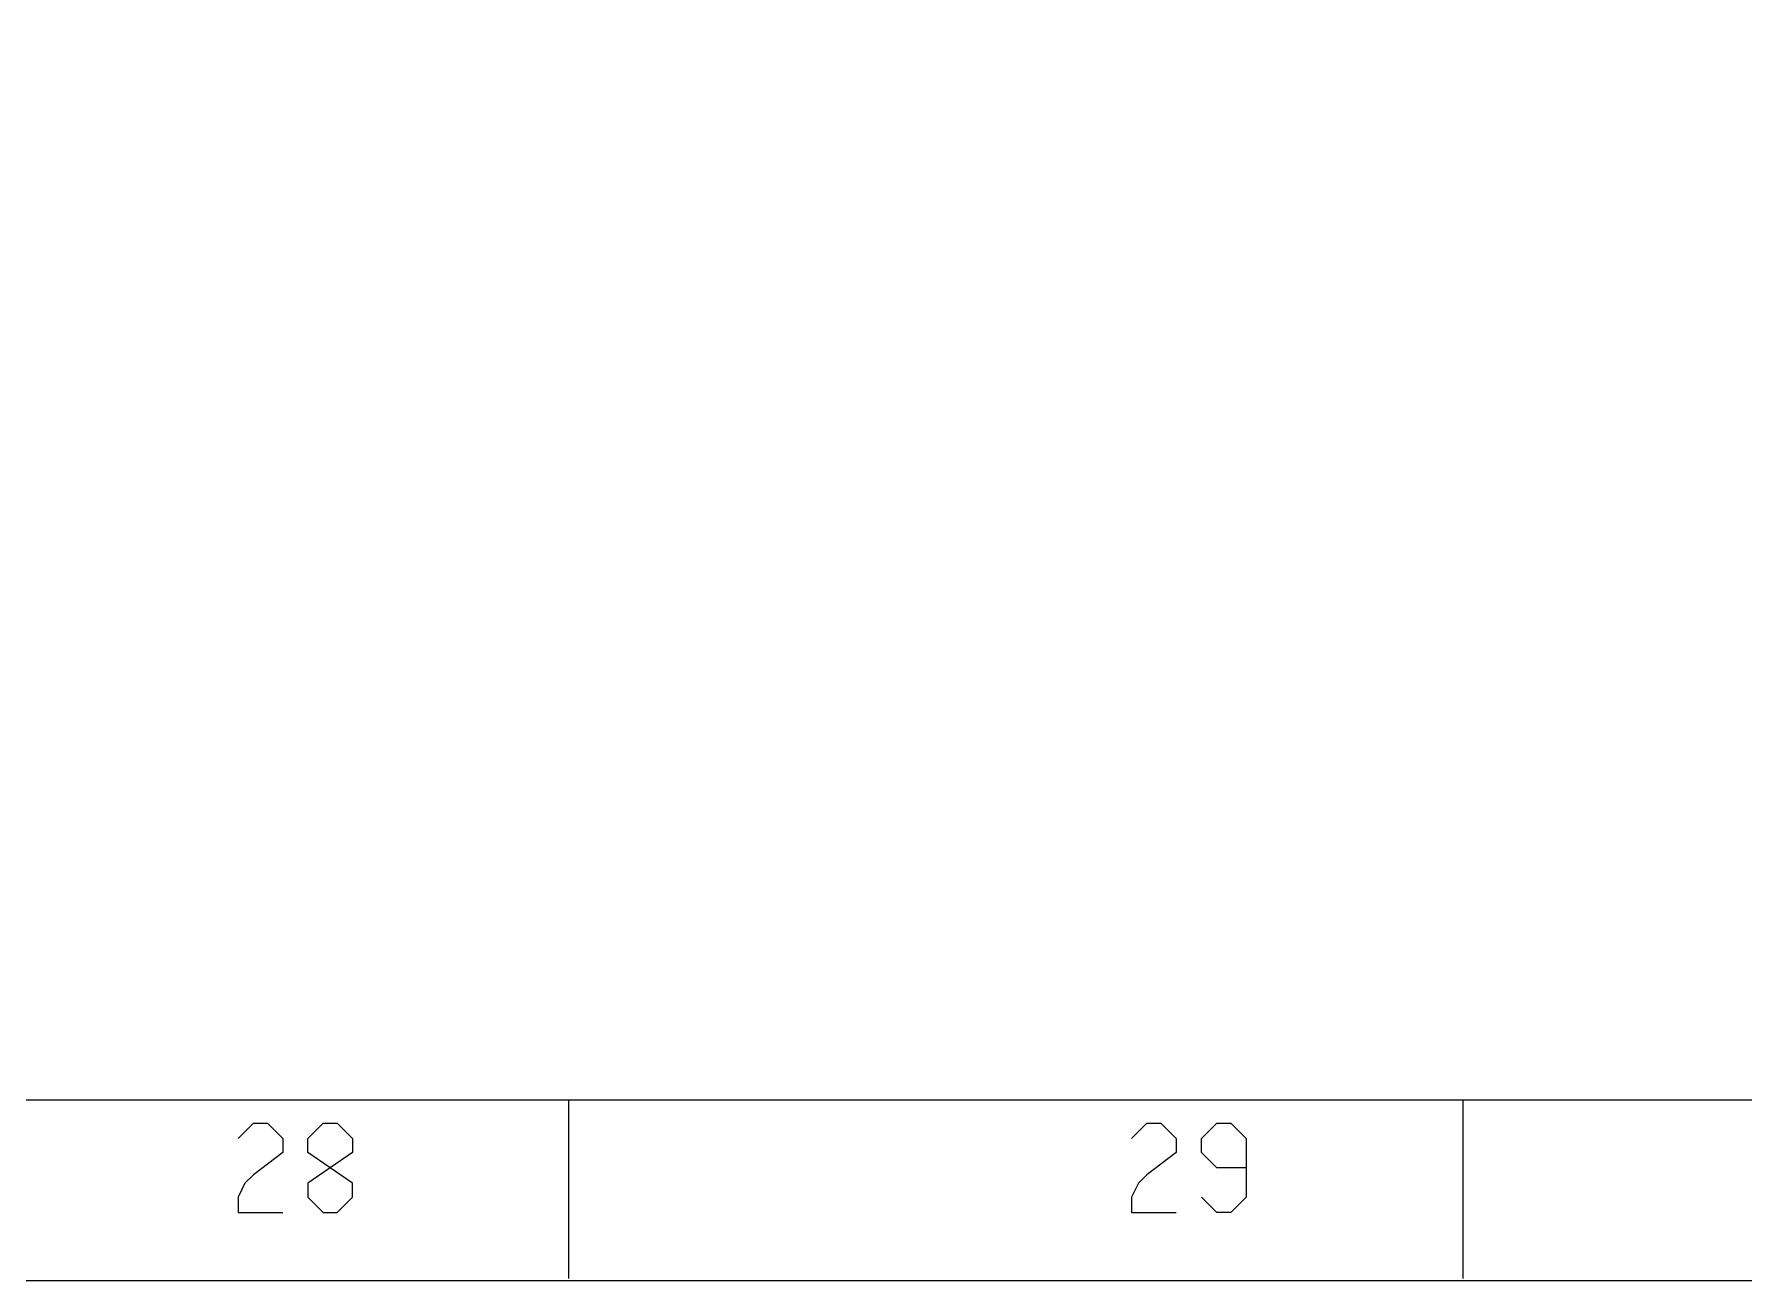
# Model space of a CAD drawing. Header units: millimetres. Extents: x 17 to 3784, y 12 to 1382.
# Drawn here: x 1402.3 to 1497.9, y 12.2 to 81.9 of the extents above; entities that cross this region are included whole.
import ezdxf

# ---------------------------------------------------------------- set-up
doc = ezdxf.new("R2010")
doc.units = ezdxf.units.MM

msp = doc.modelspace()

# ---------------------------------------------------------------- linework, layer by layer
for points in [[(18.137, 1381.341), (3479.847, 1381.341), (3479.847, 12.213), (18.137, 12.213)], [(43.279, 1371.364), (3469.597, 1371.364), (3469.597, 22.311), (43.279, 22.311)]]:
    msp.add_lwpolyline(points, close=True)
at = {"color": 7, "linetype": 'Continuous', "lineweight": 13}
for points in [[(1432.175, 12.335), (1432.175, 22.333)], [(1482.175, 12.335), (1482.175, 22.333)], [(1413.688, 20.169), (1414.545, 21.028)], [(1414.545, 21.028), (1415.326, 21.028)], [(1415.326, 21.028), (1416.188, 20.169)], [(1417.594, 20.169), (1418.451, 21.028)], [(1418.451, 21.028), (1419.232, 21.028)], [(1419.232, 21.028), (1420.094, 20.169)], [(1463.639, 20.169), (1464.495, 21.028)], [(1464.495, 21.028), (1465.277, 21.028)], [(1465.277, 21.028), (1466.139, 20.169)], [(1467.545, 20.169), (1468.402, 21.028)], [(1468.402, 21.028), (1469.183, 21.028)], [(1469.183, 21.028), (1470.045, 20.169)], [(1416.188, 20.169), (1416.188, 19.387)], [(1417.594, 19.387), (1417.594, 20.169)], [(1420.094, 20.169), (1420.094, 19.387)], [(1466.139, 20.169), (1466.139, 19.387)], [(1467.545, 19.387), (1467.545, 20.169)], [(1470.045, 20.169), (1470.045, 16.885)], [(1416.188, 19.387), (1414.545, 18.135)], [(1420.094, 17.666), (1417.594, 19.387)], [(1420.094, 19.387), (1417.594, 17.666)], [(1466.139, 19.387), (1464.495, 18.135)], [(1468.402, 18.528), (1467.545, 19.387)], [(1470.045, 18.528), (1468.402, 18.528)], [(1414.076, 17.666), (1413.688, 16.885)], [(1414.545, 18.135), (1414.076, 17.666)], [(1417.594, 17.666), (1417.594, 16.885)], [(1420.094, 16.885), (1420.094, 17.666)], [(1464.027, 17.666), (1463.639, 16.885)], [(1464.495, 18.135), (1464.027, 17.666)], [(1413.688, 16.885), (1413.688, 16.028)], [(1417.594, 16.885), (1418.451, 16.028)], [(1419.232, 16.028), (1420.094, 16.885)], [(1463.639, 16.885), (1463.639, 16.028)], [(1468.402, 16.028), (1467.545, 16.885)], [(1470.045, 16.885), (1469.183, 16.028)], [(1413.688, 16.028), (1416.188, 16.028)], [(1418.451, 16.028), (1419.232, 16.028)], [(1463.639, 16.028), (1466.139, 16.028)], [(1469.183, 16.028), (1468.402, 16.028)]]:
    msp.add_lwpolyline(points, dxfattribs=at)

doc.saveas('drawing.dxf')
